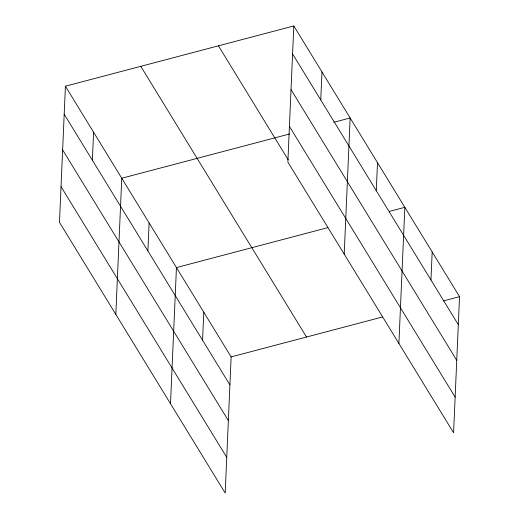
<?xml version="1.0" encoding="UTF-8"?>
<svg xmlns="http://www.w3.org/2000/svg" width="519" height="519" viewBox="0 0 519 519"><rect width="100%" height="100%" fill="white"/><g stroke="black" fill="none" stroke-linecap="round" stroke-linejoin="round"><path stroke-width="0.78" d="M65.42 86.206L59.471 222.346L225.194 493.05L231.137 356.91L65.42 86.206L293.806 25.95L459.529 296.654L453.58 432.794L287.863 162.09L293.806 25.95M92.369 160.222L93.589 132.228M115.821 314.384L121.764 178.244L289.544 133.98M147.883 250.904L149.109 222.911M170.504 403.717L176.447 267.577L327.917 227.62M202.572 340.243L203.792 312.243M320.755 99.966L321.981 71.972M344.207 254.128L350.15 117.988L333.834 122.296M376.275 190.655L377.495 162.655M398.897 343.461L404.839 207.321L389.302 211.421M430.958 279.988L432.184 251.987M231.137 356.91L382.607 316.953M443.207 300.962L459.529 296.654M292.586 53.944L458.303 324.654M291.029 89.631L456.746 360.335M289.42 126.402L455.144 397.106M218.441 45.834L288.246 159.865M140.785 66.322L306.502 337.026M64.194 114.199L229.917 384.91M62.637 149.887L228.354 420.591M61.034 186.658L226.751 457.362"/></g></svg>
